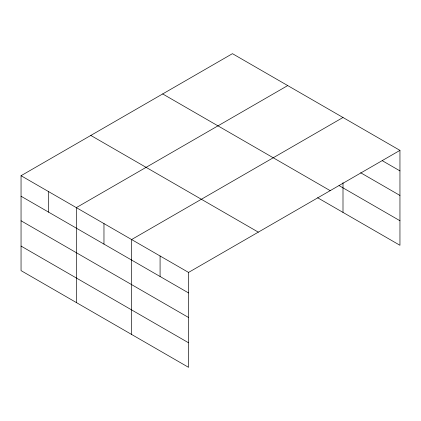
<?xml version="1.0" encoding="UTF-8"?>
<svg xmlns="http://www.w3.org/2000/svg" width="421" height="421" viewBox="0 0 421 421"><rect width="100%" height="100%" fill="white"/><g stroke="black" fill="none" stroke-linecap="round" stroke-linejoin="round"><path stroke-width="0.63" d="M317.618 197.749L399.95 245.285L399.95 150.376L232.445 53.667L21.05 175.715L21.05 270.624L188.555 367.333L188.555 272.424L21.05 175.715M287.722 85.579L76.327 207.627L76.327 302.541M342.999 117.496L131.605 239.544L131.605 334.453M188.555 272.424L399.95 150.376M382.294 160.701L399.95 170.894M360.655 172.757L399.95 195.444M339.047 185.577L399.95 220.736M162.685 93.941L330.19 190.65M90.81 135.436L258.315 232.145M21.05 196.233L188.555 292.942M21.05 220.783L188.555 317.492M21.05 246.075L188.555 342.783M342.999 182.667L342.999 212.405M160.08 255.984L160.08 276.502M103.966 223.583L103.966 244.106M48.689 191.671L48.689 212.189"/></g></svg>
